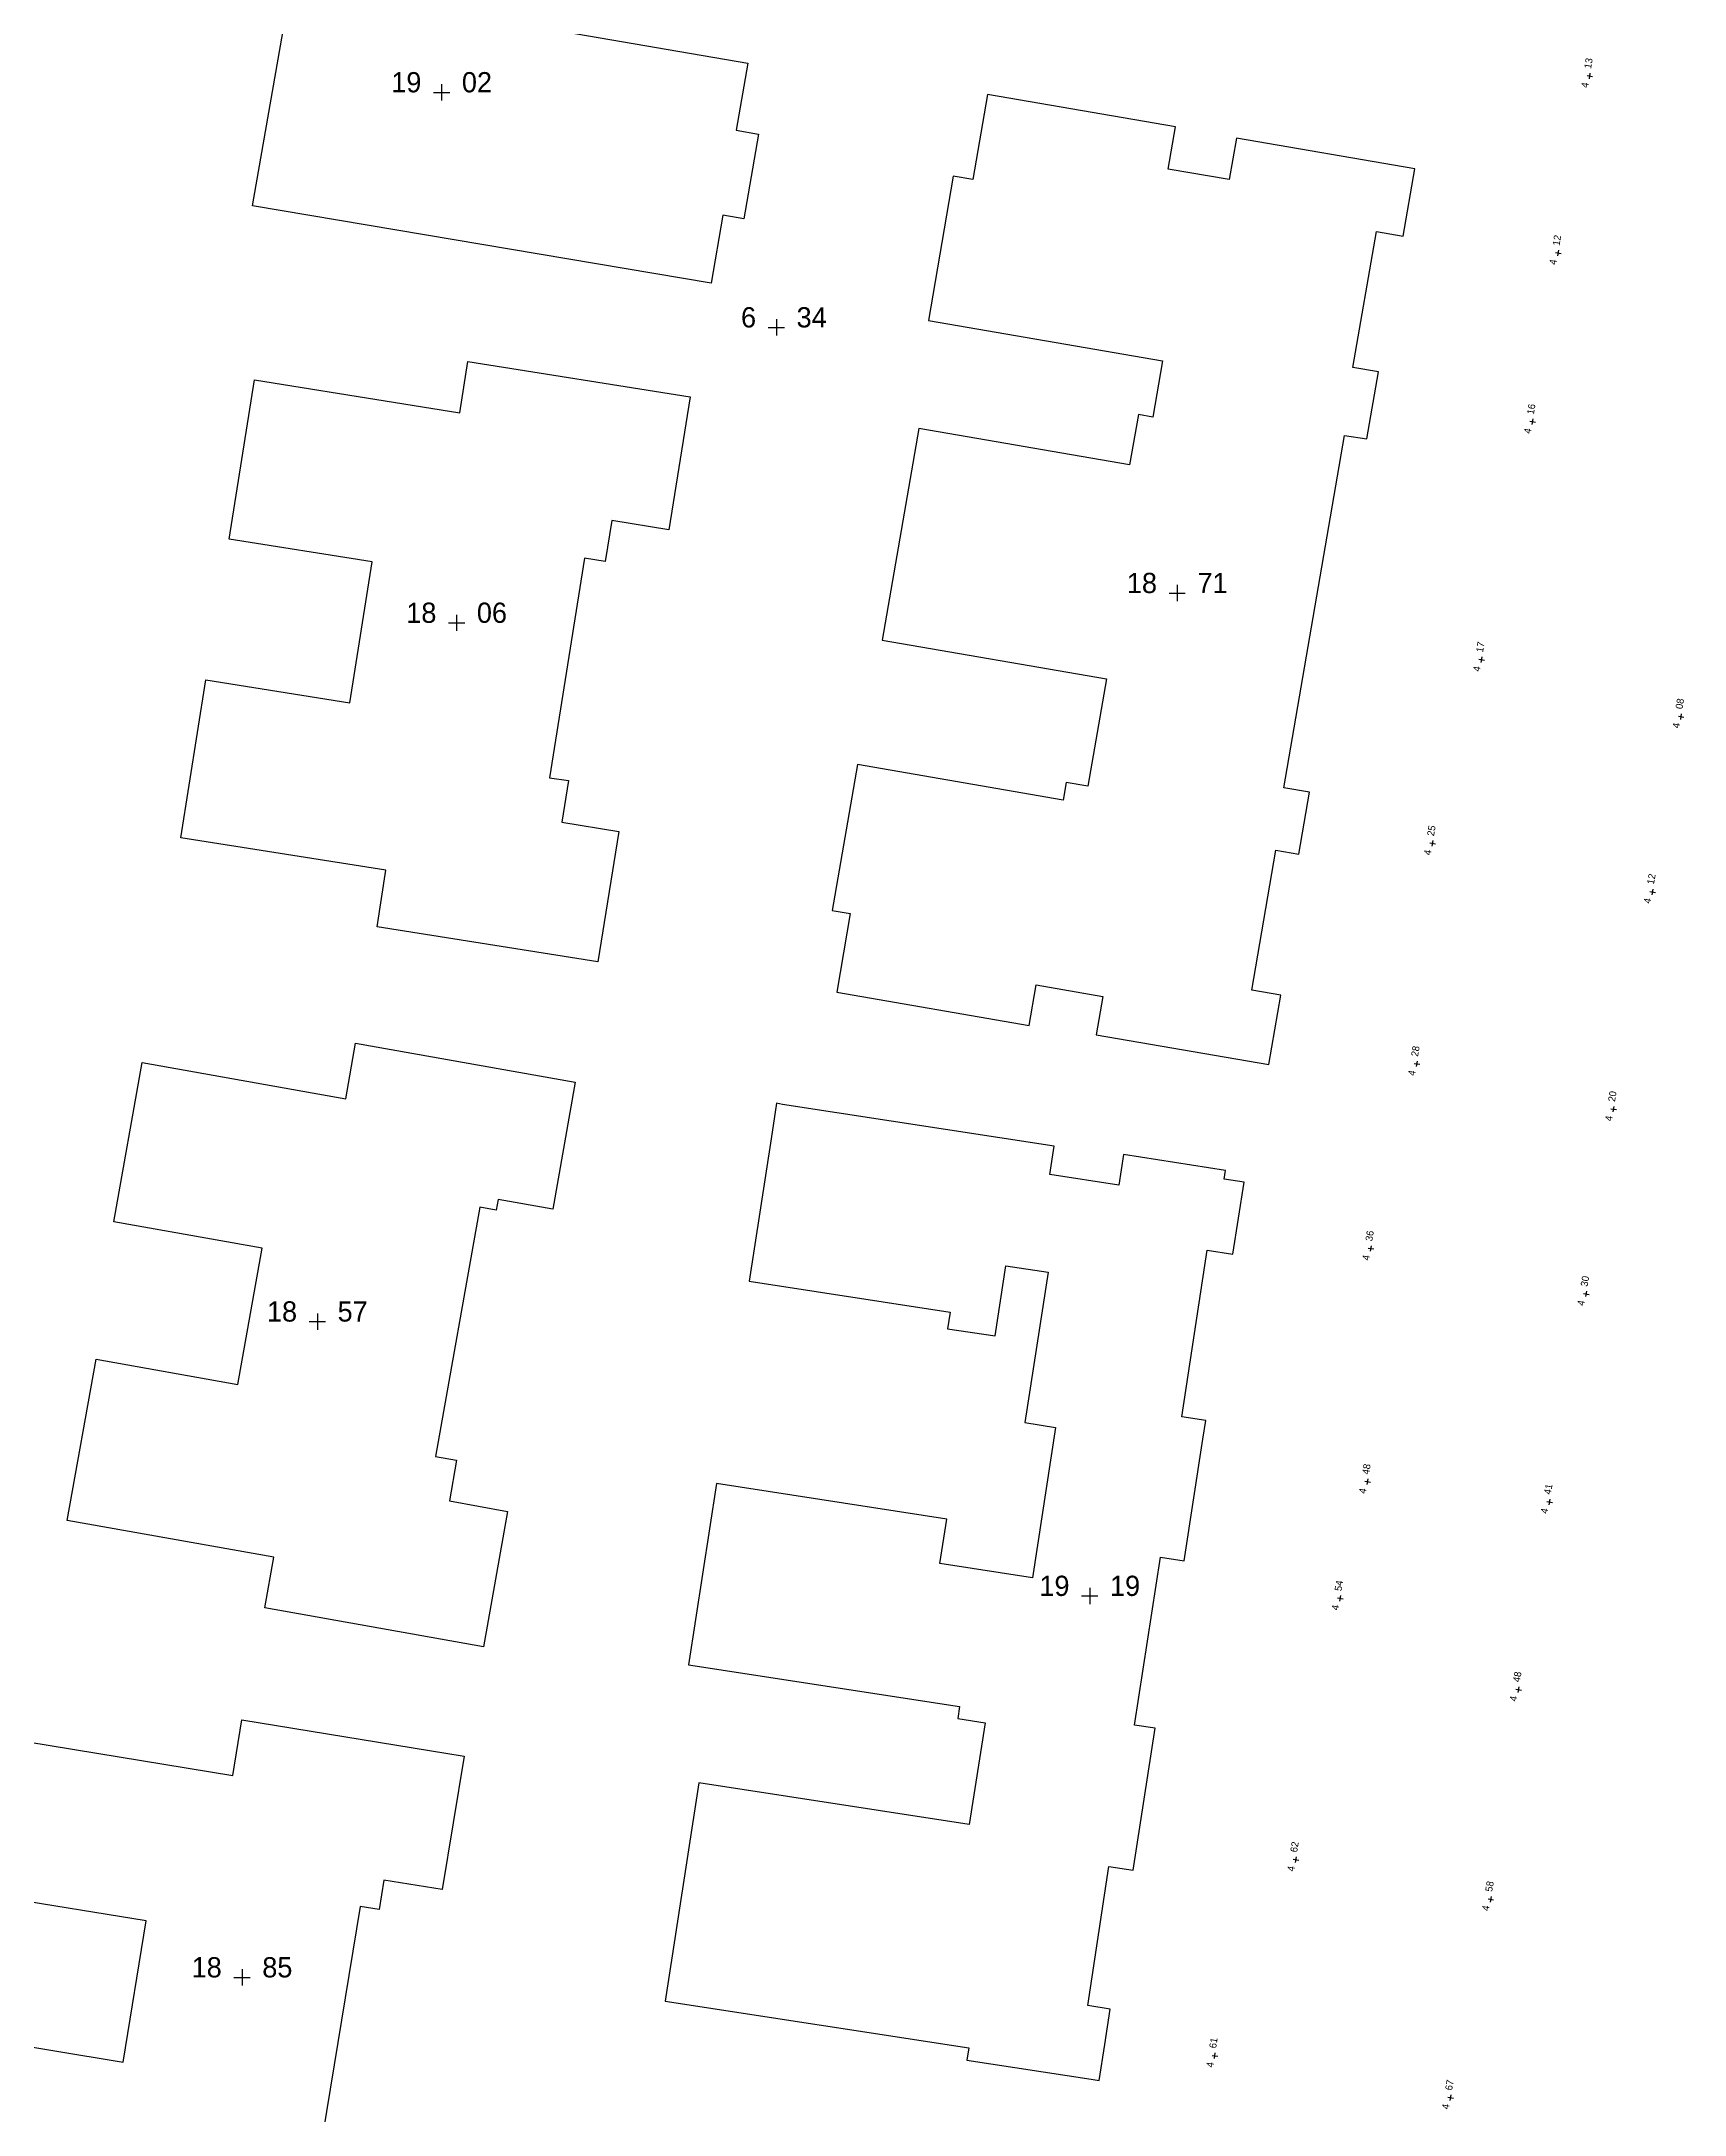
# Model space of a CAD drawing. Header units: inches. Extents: x 179019 to 255520, y 666000 to 809980.
# Drawn here: x 255136.4 to 255217.6, y 809596.8 to 809699.2 of the extents above; entities that cross this region are included whole.
import ezdxf
from ezdxf.enums import TextEntityAlignment as Align

# ---------------------------------------------------------------- set-up
doc = ezdxf.new("R2010")
doc.units = ezdxf.units.IN
doc.header["$MEASUREMENT"] = 0
for name, color, linetype in [('building levels', 6, 'Continuous'), ('orig buildings', 3, 'Continuous'), ('street levels', 5, 'Continuous')]:
    doc.layers.add(name, color=color, linetype=linetype)
doc.styles.add('hebtxt', font='hebtxt')

# ---------------------------------------------------------------- blocks, each defined once
blk = doc.blocks.new('1505')
for points in [[(-0.4, 0), (0.4, 0)], [(0, 0.4), (0, -0.4)]]:
    blk.add_lwpolyline(points)
at = {"style": 'hebtxt'}
blk.add_attdef('METER', text='', height=2, dxfattribs=at).set_placement((-1, 0), align=Align.RIGHT)
blk.add_attdef('CENTIMETER', (1, 0), '', height=2, dxfattribs=at)
blk = doc.blocks.new('1503')
for points in [[(-0.4, 0), (0.4, 0)], [(0, 0.4), (0, -0.4)]]:
    blk.add_lwpolyline(points)
at = {"style": 'hebtxt'}
blk.add_attdef('METER', text='', height=2, dxfattribs=at).set_placement((-1, 0), align=Align.RIGHT)
blk.add_attdef('CENTIMETER', (1, 0), '', height=2, dxfattribs=at)

msp = doc.modelspace()

# ---------------------------------------------------------------- linework, layer by layer
at = {"layer": 'orig buildings'}
for points, elevation in [([(255148.74, 809701.98), (255171.3, 809698.09), (255170.72, 809694.78), (255171.82, 809694.59), (255171.09, 809690.4), (255170.06, 809690.58), (255169.48, 809687.23), (255146.83, 809691.05), (255148.74, 809701.98)], 21.14), ([(255146.93, 809682.45), (255157.07, 809680.83), (255157.47, 809683.35), (255168.44, 809681.61), (255167.39, 809675.05), (255164.57, 809675.5), (255164.25, 809673.48), (255163.23, 809673.64), (255161.5, 809662.8), (255162.43, 809662.66), (255162.11, 809660.6), (255164.92, 809660.15), (255163.89, 809653.71), (255152.98, 809655.44), (255153.42, 809658.23), (255143.29, 809659.84), (255144.53, 809667.63), (255151.64, 809666.5), (255152.74, 809673.46), (255145.67, 809674.59), (255146.93, 809682.45)], 19.54), ([(255141.38, 809648.73), (255151.43, 809646.94), (255151.92, 809649.69), (255162.77, 809647.76), (255161.66, 809641.49), (255158.96, 809641.97), (255158.86, 809641.45), (255158.06, 809641.59), (255155.86, 809629.28), (255156.91, 809629.09), (255156.55, 809627.08), (255159.43, 809626.56), (255158.24, 809619.88), (255147.44, 809621.81), (255147.88, 809624.3), (255137.68, 809626.12), (255139.1, 809634.08), (255146.11, 809632.83), (255147.31, 809639.57), (255139.98, 809640.87), (255141.38, 809648.73)], 19.95), ([(255135.73, 809615.18), (255145.85, 809613.52), (255146.3, 809616.27), (255157.28, 809614.48), (255156.2, 809607.89), (255153.32, 809608.36), (255153.08, 809606.9), (255152.14, 809607.05), (255150.3, 809595.83), (255151.11, 809595.7), (255150.78, 809593.66), (255153.73, 809593.18), (255152.68, 809586.73), (255141.79, 809588.5), (255142.22, 809591.14), (255132.11, 809592.79), (255133.38, 809600.53), (255140.44, 809599.37), (255141.58, 809606.34), (255134.48, 809607.5), (255135.73, 809615.18)], 20.31)]:
    msp.add_lwpolyline(points, close=True, dxfattribs=dict(at, elevation=elevation))
for points in [[(255180.21, 809685.39, 18.37), (255191.77, 809683.39, 18.87), (255191.29, 809680.61, 18.83), (255190.58, 809680.74, 18.78), (255190.15, 809678.26, 18.76), (255179.73, 809680.05, 18.25), (255177.93, 809669.59, 18.41), (255189, 809667.68, 18.45), (255188.09, 809662.38, 18.74), (255187.02, 809662.56, 18.71), (255186.87, 809661.7, 18.71), (255176.71, 809663.45, 18.23), (255175.46, 809656.24, 18.21), (255176.35, 809656.09, 18.16), (255175.68, 809652.21, 18.15), (255185.18, 809650.57, 18.2), (255185.53, 809652.57, 18.21), (255188.82, 809652, 18.83), (255188.49, 809650.1, 18.8), (255197.02, 809648.63, 17.82), (255197.61, 809652.06, 18.01), (255196.18, 809652.31, 18.34), (255197.37, 809659.22, 18.7), (255198.51, 809659.02, 18.07), (255199.04, 809662.08, 18.04), (255197.77, 809662.3, 18.26), (255200.77, 809679.71, 18.8), (255201.87, 809679.53, 18.05), (255202.44, 809682.84, 18.01), (255201.18, 809683.06, 18.51), (255202.34, 809689.78, 18.92), (255203.66, 809689.55, 17.92), (255204.23, 809692.87, 17.91), (255195.42, 809694.39, 18.9), (255195.07, 809692.34, 18.89), (255192.05, 809692.86, 18.35), (255192.41, 809694.95, 18.35), (255183.13, 809696.55, 18.13), (255182.4, 809692.34, 18.28), (255181.44, 809692.51, 18.25), (255180.21, 809685.39, 18.37)], [(255172.71, 809646.72, 18.77), (255172.44, 809644.96, 18.71), (255171.36, 809637.93, 18.49), (255181.28, 809636.41, 18.1), (255181.16, 809635.59, 17.94), (255183.5, 809635.23, 18.03), (255184.04, 809638.7, 18.33), (255186.13, 809638.38, 21.07), (255184.98, 809630.95, 19.77), (255186.49, 809630.71, 19.81), (255185.35, 809623.28, 19.77), (255180.78, 809623.99, 18.76), (255181.12, 809626.19, 18.73), (255169.75, 809627.94, 18.76), (255168.37, 809618.99, 18.73), (255181.75, 809616.93, 19.03), (255181.66, 809616.34, 19.13), (255183.01, 809616.13, 19.37), (255182.23, 809611.1, 19.33), (255168.87, 809613.16, 18.9), (255167.21, 809602.37, 18.88), (255182.2, 809600.07, 20), (255182.11, 809599.47, 19.95), (255188.25, 809598.52, 19.36), (255188.65, 809598.46, 19.32), (255188.93, 809600.23, 19.32), (255189.19, 809601.98, 19.32), (255188.08, 809602.16, 19.32), (255189.13, 809609.03, 19.35), (255190.33, 809608.84, 19.28), (255191.41, 809615.86, 19.28), (255190.39, 809616.01, 19.44), (255191.67, 809624.3, 19.4), (255192.85, 809624.12, 19.32), (255193.77, 809630.13, 19.29), (255193.91, 809631.05, 19.29), (255192.72, 809631.24, 19.4), (255193.98, 809639.47, 19.39), (255195.25, 809639.27, 19.18), (255195.8, 809642.82, 19.08), (255194.82, 809642.97, 19.27), (255194.89, 809643.41, 19.44), (255189.84, 809644.19, 19.72), (255189.61, 809642.68, 19.63), (255186.21, 809643.21, 19.03), (255186.42, 809644.61, 18.62), (255173.01, 809646.67, 18.77), (255172.71, 809646.72, 18.77)]]:
    msp.add_polyline3d(points, close=True, dxfattribs=at)

# ---------------------------------------------------------------- block references
at = {"layer": 'building levels'}
ref = msp.add_blockref('1505', (255156.17, 809696.65, 19.02), dxfattribs=at)
ref.add_attrib('METER', '19', dxfattribs={"layer": '0', "height": 1, "style": 'hebtxt'}).set_placement((255155.17, 809696.65, 19.02), align=Align.RIGHT)
ref.add_attrib('CENTIMETER', '02', (255157.17, 809696.65, 19.02), dxfattribs={"layer": '0', "height": 1, "style": 'hebtxt'})
ref = msp.add_blockref('1505', (255172.7, 809685.04, 6.34), dxfattribs=at)
ref.add_attrib('METER', '6', dxfattribs={"layer": '0', "height": 1, "style": 'hebtxt'}).set_placement((255171.7, 809685.04, 6.34), align=Align.RIGHT)
ref.add_attrib('CENTIMETER', '34', (255173.7, 809685.04, 6.34), dxfattribs={"layer": '0', "height": 1, "style": 'hebtxt'})
ref = msp.add_blockref('1505', (255192.5, 809671.92, 18.71), dxfattribs=at)
ref.add_attrib('METER', '18', dxfattribs={"layer": '0', "height": 1, "style": 'hebtxt'}).set_placement((255191.5, 809671.92, 18.71), align=Align.RIGHT)
ref.add_attrib('CENTIMETER', '71', (255193.5, 809671.92, 18.71), dxfattribs={"layer": '0', "height": 1, "style": 'hebtxt'})
ref = msp.add_blockref('1505', (255156.91, 809670.45, 18.06), dxfattribs=at)
ref.add_attrib('METER', '18', dxfattribs={"layer": '0', "height": 1, "style": 'hebtxt'}).set_placement((255155.91, 809670.45, 18.06), align=Align.RIGHT)
ref.add_attrib('CENTIMETER', '06', (255157.91, 809670.45, 18.06), dxfattribs={"layer": '0', "height": 1, "style": 'hebtxt'})
ref = msp.add_blockref('1505', (255150.03, 809635.94, 18.57), dxfattribs=at)
ref.add_attrib('METER', '18', dxfattribs={"layer": '0', "height": 1, "style": 'hebtxt'}).set_placement((255149.03, 809635.94, 18.57), align=Align.RIGHT)
ref.add_attrib('CENTIMETER', '57', (255151.03, 809635.94, 18.57), dxfattribs={"layer": '0', "height": 1, "style": 'hebtxt'})
ref = msp.add_blockref('1505', (255188.18, 809622.39, 19.19), dxfattribs=at)
ref.add_attrib('METER', '19', dxfattribs={"layer": '0', "height": 1, "style": 'hebtxt'}).set_placement((255187.18, 809622.39, 19.19), align=Align.RIGHT)
ref.add_attrib('CENTIMETER', '19', (255189.18, 809622.39, 19.19), dxfattribs={"layer": '0', "height": 1, "style": 'hebtxt'})
ref = msp.add_blockref('1505', (255146.31, 809603.55, 18.85), dxfattribs=at)
ref.add_attrib('METER', '18', dxfattribs={"layer": '0', "height": 1, "style": 'hebtxt'}).set_placement((255145.31, 809603.55, 18.85), align=Align.RIGHT)
ref.add_attrib('CENTIMETER', '85', (255147.31, 809603.55, 18.85), dxfattribs={"layer": '0', "height": 1, "style": 'hebtxt'})
at = {"layer": 'street levels'}
ref = msp.add_blockref('1503', (255212.88, 809697.46, -6.47), dxfattribs=dict(at, xscale=0.3500000000000001, yscale=0.3500000000000001, zscale=0.3500000000000001, rotation=80.58932439481974))
ref.add_attrib('METER', '4', dxfattribs={"layer": '0', "height": 0.35, "rotation": 80.5893, "style": 'hebtxt'}).set_placement((255212.83, 809697.11, -6.47), align=Align.RIGHT)
ref.add_attrib('CENTIMETER', '13', (255212.94, 809697.8, -6.47), dxfattribs={"layer": '0', "height": 0.35, "rotation": 80.5893, "style": 'hebtxt'})
ref = msp.add_blockref('1503', (255211.32, 809688.72, -6.48), dxfattribs=dict(at, xscale=0.3500000000000001, yscale=0.3500000000000001, zscale=0.3500000000000001, rotation=80.58932439481974))
ref.add_attrib('METER', '4', dxfattribs={"layer": '0', "height": 0.35, "rotation": 80.5893, "style": 'hebtxt'}).set_placement((255211.26, 809688.37, -6.48), align=Align.RIGHT)
ref.add_attrib('CENTIMETER', '12', (255211.38, 809689.06, -6.48), dxfattribs={"layer": '0', "height": 0.35, "rotation": 80.5893, "style": 'hebtxt'})
ref = msp.add_blockref('1503', (255210.05, 809680.38, -6.44), dxfattribs=dict(at, xscale=0.3500000000000001, yscale=0.3500000000000001, zscale=0.3500000000000001, rotation=80.58932439481974))
ref.add_attrib('METER', '4', dxfattribs={"layer": '0', "height": 0.35, "rotation": 80.5893, "style": 'hebtxt'}).set_placement((255210, 809680.03, -6.44), align=Align.RIGHT)
ref.add_attrib('CENTIMETER', '16', (255210.11, 809680.72, -6.44), dxfattribs={"layer": '0', "height": 0.35, "rotation": 80.5893, "style": 'hebtxt'})
ref = msp.add_blockref('1503', (255207.54, 809668.63, -6.43), dxfattribs=dict(at, xscale=0.3500000000000001, yscale=0.3500000000000001, zscale=0.3500000000000001, rotation=80.58932439481974))
ref.add_attrib('METER', '4', dxfattribs={"layer": '0', "height": 0.35, "rotation": 80.5893, "style": 'hebtxt'}).set_placement((255207.49, 809668.28, -6.43), align=Align.RIGHT)
ref.add_attrib('CENTIMETER', '17', (255207.6, 809668.97, -6.43), dxfattribs={"layer": '0', "height": 0.35, "rotation": 80.5893, "style": 'hebtxt'})
ref = msp.add_blockref('1503', (255217.39, 809665.82, -6.53), dxfattribs=dict(at, xscale=0.35, yscale=0.35, zscale=0.35, rotation=80.33573071631477))
ref.add_attrib('METER', '4', dxfattribs={"layer": '0', "height": 0.35, "rotation": 80.3357, "style": 'hebtxt'}).set_placement((255217.34, 809665.48, -6.53), align=Align.RIGHT)
ref.add_attrib('CENTIMETER', '08', (255217.45, 809666.17, -6.53), dxfattribs={"layer": '0', "height": 0.35, "rotation": 80.3357, "style": 'hebtxt'})
ref = msp.add_blockref('1503', (255205.12, 809659.56, -6.36), dxfattribs=dict(at, xscale=0.3500000000000001, yscale=0.3500000000000001, zscale=0.3500000000000001, rotation=80.58932439481974))
ref.add_attrib('METER', '4', dxfattribs={"layer": '0', "height": 0.35, "rotation": 80.5893, "style": 'hebtxt'}).set_placement((255205.06, 809659.21, -6.36), align=Align.RIGHT)
ref.add_attrib('CENTIMETER', '25', (255205.18, 809659.9, -6.36), dxfattribs={"layer": '0', "height": 0.35, "rotation": 80.5893, "style": 'hebtxt'})
ref = msp.add_blockref('1503', (255215.98, 809657.16, -6.48), dxfattribs=dict(at, xscale=0.3500000000000001, yscale=0.3500000000000001, zscale=0.3500000000000001, rotation=79.67846974272487))
ref.add_attrib('METER', '4', dxfattribs={"layer": '0', "height": 0.35, "rotation": 79.6785, "style": 'hebtxt'}).set_placement((255215.92, 809656.82, -6.48), align=Align.RIGHT)
ref.add_attrib('CENTIMETER', '12', (255216.04, 809657.51, -6.48), dxfattribs={"layer": '0', "height": 0.35, "rotation": 79.6785, "style": 'hebtxt'})
ref = msp.add_blockref('1503', (255204.34, 809648.67, -6.33), dxfattribs=dict(at, xscale=0.3500000000000001, yscale=0.3500000000000001, zscale=0.3500000000000001, rotation=80.58932439481974))
ref.add_attrib('METER', '4', dxfattribs={"layer": '0', "height": 0.35, "rotation": 80.5893, "style": 'hebtxt'}).set_placement((255204.28, 809648.32, -6.33), align=Align.RIGHT)
ref.add_attrib('CENTIMETER', '28', (255204.39, 809649.01, -6.33), dxfattribs={"layer": '0', "height": 0.35, "rotation": 80.5893, "style": 'hebtxt'})
ref = msp.add_blockref('1503', (255214.06, 809646.43, -6.41), dxfattribs=dict(at, xscale=0.35, yscale=0.35, zscale=0.35, rotation=81.1248372910906))
ref.add_attrib('METER', '4', dxfattribs={"layer": '0', "height": 0.35, "rotation": 81.1248, "style": 'hebtxt'}).set_placement((255214.01, 809646.08, -6.41), align=Align.RIGHT)
ref.add_attrib('CENTIMETER', '20', (255214.12, 809646.78, -6.41), dxfattribs={"layer": '0', "height": 0.35, "rotation": 81.1248, "style": 'hebtxt'})
ref = msp.add_blockref('1503', (255202.07, 809639.55, -6.25), dxfattribs=dict(at, xscale=0.3500000000000001, yscale=0.3500000000000001, zscale=0.3500000000000001, rotation=80.58932439481974))
ref.add_attrib('METER', '4', dxfattribs={"layer": '0', "height": 0.35, "rotation": 80.5893, "style": 'hebtxt'}).set_placement((255202.02, 809639.2, -6.25), align=Align.RIGHT)
ref.add_attrib('CENTIMETER', '36', (255202.13, 809639.89, -6.25), dxfattribs={"layer": '0', "height": 0.35, "rotation": 80.5893, "style": 'hebtxt'})
ref = msp.add_blockref('1503', (255212.7, 809637.31, -6.3), dxfattribs=dict(at, xscale=0.35, yscale=0.35, zscale=0.35, rotation=80.09132306086767))
ref.add_attrib('METER', '4', dxfattribs={"layer": '0', "height": 0.35, "rotation": 80.0913, "style": 'hebtxt'}).set_placement((255212.64, 809636.96, -6.3), align=Align.RIGHT)
ref.add_attrib('CENTIMETER', '30', (255212.76, 809637.65, -6.3), dxfattribs={"layer": '0', "height": 0.35, "rotation": 80.0913, "style": 'hebtxt'})
ref = msp.add_blockref('1503', (255201.91, 809628.03, -6.13), dxfattribs=dict(at, xscale=0.3500000000000001, yscale=0.3500000000000001, zscale=0.3500000000000001, rotation=80.58932439481974))
ref.add_attrib('METER', '4', dxfattribs={"layer": '0', "height": 0.35, "rotation": 80.5893, "style": 'hebtxt'}).set_placement((255201.85, 809627.68, -6.13), align=Align.RIGHT)
ref.add_attrib('CENTIMETER', '48', (255201.97, 809628.37, -6.13), dxfattribs={"layer": '0', "height": 0.35, "rotation": 80.5893, "style": 'hebtxt'})
ref = msp.add_blockref('1503', (255210.89, 809627.03, -6.19), dxfattribs=dict(at, xscale=0.35, yscale=0.35, zscale=0.35, rotation=80.08942408003209))
ref.add_attrib('METER', '4', dxfattribs={"layer": '0', "height": 0.35, "rotation": 80.0894, "style": 'hebtxt'}).set_placement((255210.83, 809626.69, -6.19), align=Align.RIGHT)
ref.add_attrib('CENTIMETER', '41', (255210.95, 809627.38, -6.19), dxfattribs={"layer": '0', "height": 0.35, "rotation": 80.0894, "style": 'hebtxt'})
ref = msp.add_blockref('1503', (255200.56, 809622.27, -6.07), dxfattribs=dict(at, xscale=0.3500000000000001, yscale=0.3500000000000001, zscale=0.3500000000000001, rotation=80.58932439481974))
ref.add_attrib('METER', '4', dxfattribs={"layer": '0', "height": 0.35, "rotation": 80.5893, "style": 'hebtxt'}).set_placement((255200.5, 809621.92, -6.07), align=Align.RIGHT)
ref.add_attrib('CENTIMETER', '54', (255200.61, 809622.61, -6.07), dxfattribs={"layer": '0', "height": 0.35, "rotation": 80.5893, "style": 'hebtxt'})
ref = msp.add_blockref('1503', (255209.36, 809617.76, -6.13), dxfattribs=dict(at, xscale=0.35, yscale=0.35, zscale=0.35, rotation=80.55471000028719))
ref.add_attrib('METER', '4', dxfattribs={"layer": '0', "height": 0.35, "rotation": 80.5547, "style": 'hebtxt'}).set_placement((255209.3, 809617.42, -6.13), align=Align.RIGHT)
ref.add_attrib('CENTIMETER', '48', (255209.42, 809618.11, -6.13), dxfattribs={"layer": '0', "height": 0.35, "rotation": 80.5547, "style": 'hebtxt'})
ref = msp.add_blockref('1503', (255198.36, 809609.36, -5.99), dxfattribs=dict(at, xscale=0.3500000000000001, yscale=0.3500000000000001, zscale=0.3500000000000001, rotation=80.58932439481974))
ref.add_attrib('METER', '4', dxfattribs={"layer": '0', "height": 0.35, "rotation": 80.5893, "style": 'hebtxt'}).set_placement((255198.31, 809609.02, -5.99), align=Align.RIGHT)
ref.add_attrib('CENTIMETER', '62', (255198.42, 809609.71, -5.99), dxfattribs={"layer": '0', "height": 0.35, "rotation": 80.5893, "style": 'hebtxt'})
ref = msp.add_blockref('1503', (255207.99, 809607.41, -6.03), dxfattribs=dict(at, xscale=0.35, yscale=0.35, zscale=0.35, rotation=80.10206220445137))
ref.add_attrib('METER', '4', dxfattribs={"layer": '0', "height": 0.35, "rotation": 80.1021, "style": 'hebtxt'}).set_placement((255207.93, 809607.07, -6.03), align=Align.RIGHT)
ref.add_attrib('CENTIMETER', '58', (255208.05, 809607.76, -6.03), dxfattribs={"layer": '0', "height": 0.35, "rotation": 80.1021, "style": 'hebtxt'})
ref = msp.add_blockref('1503', (255194.36, 809599.68, -6), dxfattribs=dict(at, xscale=0.35, yscale=0.35, zscale=0.35, rotation=81.3297657843131))
ref.add_attrib('METER', '4', dxfattribs={"layer": '0', "height": 0.35, "rotation": 81.3298, "style": 'hebtxt'}).set_placement((255194.31, 809599.34, -6), align=Align.RIGHT)
ref.add_attrib('CENTIMETER', '61', (255194.42, 809600.03, -6), dxfattribs={"layer": '0', "height": 0.35, "rotation": 81.3298, "style": 'hebtxt'})
ref = msp.add_blockref('1503', (255206.01, 809597.61, -5.94), dxfattribs=dict(at, xscale=0.35, yscale=0.35, zscale=0.35, rotation=80.09495321356103))
ref.add_attrib('METER', '4', dxfattribs={"layer": '0', "height": 0.35, "rotation": 80.095, "style": 'hebtxt'}).set_placement((255205.95, 809597.27, -5.94), align=Align.RIGHT)
ref.add_attrib('CENTIMETER', '67', (255206.07, 809597.95, -5.94), dxfattribs={"layer": '0', "height": 0.35, "rotation": 80.095, "style": 'hebtxt'})

doc.saveas('drawing.dxf')
